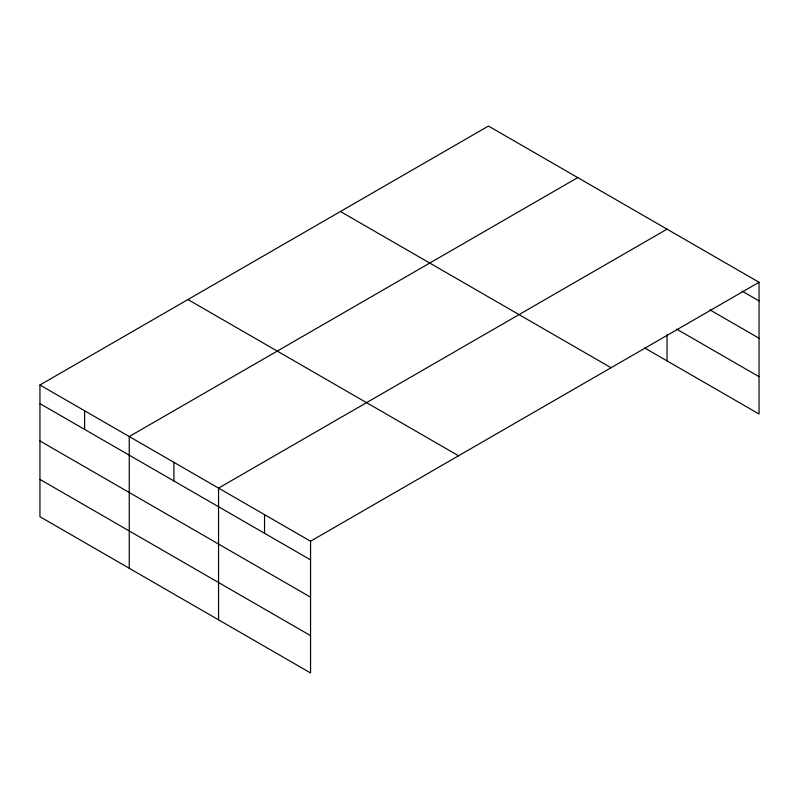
<?xml version="1.0" encoding="UTF-8"?>
<svg xmlns="http://www.w3.org/2000/svg" width="799" height="799" viewBox="0 0 799 799"><rect width="100%" height="100%" fill="white"/><g stroke="black" fill="none" stroke-linecap="round" stroke-linejoin="round"><path stroke-width="1.2" d="M39.95 384.988L310.551 541.223L310.551 672.948L39.95 516.723L39.95 384.988L488.449 126.052L759.05 282.277L759.05 414.012L644.723 348.004M577.747 177.608L129.248 436.544L129.248 568.279M667.045 229.163L218.546 488.099L218.546 619.834M310.551 541.223L759.05 282.277M741.931 291.036L759.05 300.913M709.842 309.822L759.05 338.237M676.673 329.128L759.05 376.689M340.444 211.505L611.045 367.73M187.955 299.545L458.556 455.77M39.95 403.625L310.551 559.859M39.95 440.948L310.551 597.173M39.95 479.4L310.551 635.624M667.045 334.771L667.045 360.888M264.549 514.666L264.549 533.293M173.892 462.321L173.892 480.958M84.594 410.766L84.594 429.403"/></g></svg>
